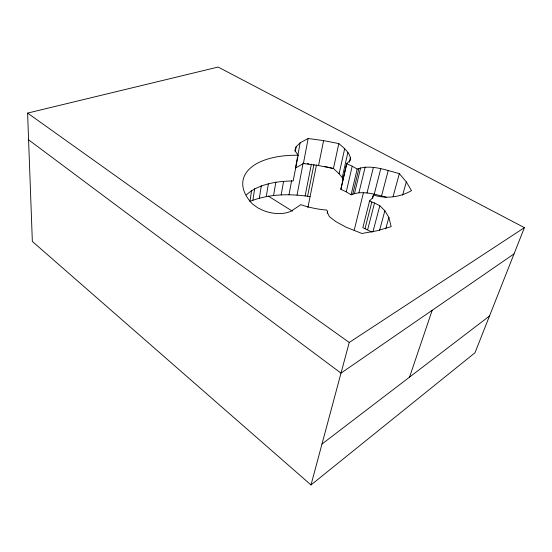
<?xml version="1.0" encoding="UTF-8"?>
<svg xmlns="http://www.w3.org/2000/svg" width="552" height="552" viewBox="0 0 552 552"><rect width="100%" height="100%" fill="white"/><g stroke="black" fill="none" stroke-linecap="round" stroke-linejoin="round"><path stroke-width="0.83" d="M251.567 190.564L249.932 201.445C268.879 193.759 290.062 193.573 310.031 196.643M252.885 200.21L254.679 188.522M259.35 198.189L261.324 185.727M266.271 196.629L268.362 183.899M273.571 195.539L275.869 182.008M281.175 194.925L283.555 181.442M295.251 151.69L296.148 146.756L300.143 142.809L308.154 138.511L323.61 140.601L338.831 143.589C343.813 147.936 350.265 152.669 350.692 159.859L346.642 163.716L340.846 189.35L346.263 191.848L351.093 194.815C362.367 190.088 374.96 194.318 386.214 197.257M289.02 194.78L291.635 180.497M295.637 167.242L297.5 157.134M297.811 155.45L300.143 142.809M296.148 146.756L294.802 150.461L298.149 155.243L293.16 181.008A74.147 38.937 11.5 0 0 246.33 194.959M297.031 195.104L303.082 163.261L304.745 163.433M295.479 168.084L303.393 163.537L308.154 138.511M305.125 195.898L311.39 164.11M307.581 196.277L313.943 164.503M307.878 207.642L316.482 164.896M303.393 163.537L318.538 165.559L323.61 140.601M338.831 143.589L333.442 168.519L339.1 173.77L342.226 177.509L343.261 179.71M327.157 213.175L327.522 211.513L326.791 210.05L324.417 209.877A53.779 25.965 11.3 0 1 303.676 205.627L300.84 204.654L292.387 210.34A22.287 11.447 9.7 0 1 261.227 209.546L257.894 207.89L252.643 204.15L250.498 201.839A75.893 37.584 11.4 0 1 297.921 155.236L298.149 155.243M339.1 173.77L344.669 148.695M342.226 177.509L347.898 152.324M346.856 163.288L340.846 189.35M349.306 162.191L350.423 157.285M346.263 191.848L352.204 166.173L346.642 163.716M351.093 194.815L357.172 169.084C370.958 164.006 385.869 170.175 399.358 173.597L406.32 181.925L411.509 190.64C400.021 197.174 386.083 199.168 373.483 194.973L372.221 198.147L369.598 200.928L362.83 227.672L372.027 232.137M352.742 194.366L358.848 168.664M354.487 193.566L360.615 167.911M358.972 192.579L365.176 167.001M354.163 230.405L363.554 192.248M367.004 193.048L373.366 167.525M372.641 198.285L373.483 194.973M364.982 228.783L371.82 202.025L369.598 200.928M374.242 194.173L380.763 168.677M367.625 229.777L374.532 203.005L371.82 202.025M381.57 195.877L388.256 170.389M372.973 231.716L379.817 205.717L374.532 203.005M311.004 484.946L349.237 342.461L524.4 227.638L218.123 67.054L27.6 113.091L32.347 241.438L311.004 484.946L474.982 352.776L524.4 227.638M379.597 230.336L384.861 210.74L379.817 205.717M393.079 196.636L399.358 173.597M385.724 228.894L388.87 217.385L384.861 210.74M402.594 195.208L406.32 181.925M409.549 377.119L432.175 310.3M321.968 444.063L489.5 316.013M514.036 253.879L341.005 373.131L28.587 139.828M307.236 163.682L308.899 163.854M318.538 165.559L333.442 168.519L324.707 166.421M352.204 166.173L357.172 169.084M268.293 196.098L292.374 211.161M27.6 113.091L349.237 342.461M388.87 217.385L391.147 226.624L377.485 230.695L361.939 233.489L345.952 227.134L335.788 221.587L329.371 216.612L327.619 212.989L327.522 211.513"/></g></svg>
